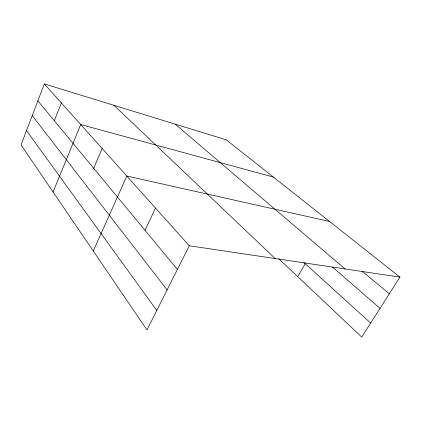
<?xml version="1.0" encoding="UTF-8"?>
<svg xmlns="http://www.w3.org/2000/svg" width="421" height="421" viewBox="0 0 421 421"><rect width="100%" height="100%" fill="white"/><g stroke="black" fill="none" stroke-linecap="round" stroke-linejoin="round"><path stroke-width="0.63" d="M44.316 83.921L21.05 144.929L146.997 329.953L189.292 245.769L44.316 83.921L226.309 139.856L399.95 277.123L361.728 337.079L278.77 258.762M54.335 120.753L61.361 102.95M53.078 191.981L80.706 124.548L273.403 177.083M93.694 168.295L102.15 148.487M93.267 251.016L126.826 176.031L329.554 221.478M145.019 230.292L155.517 208.058M297.742 276.671L305.209 263.714M189.292 245.769L399.95 277.123M362.081 271.156L389.32 293.8M175.125 124.127L345.067 268.956M332.248 266.846L380.052 308.335M303.757 262.399L370.669 323.049M113.97 105.329L275.192 258.557M37.858 100.851L177.409 269.424M32.222 115.633L167.126 289.89M26.507 130.615L156.791 310.466"/></g></svg>
